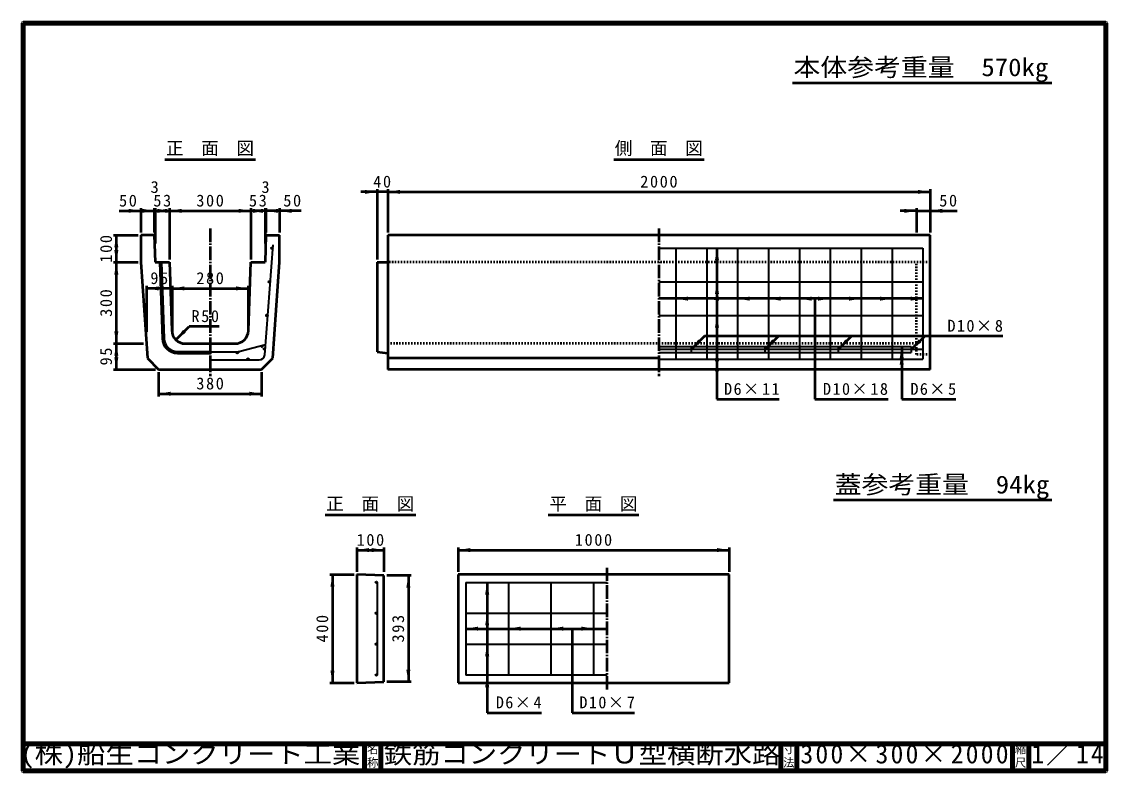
# Model space of a CAD drawing. Units: millimetres, scale not verified. Extents: x 100 to 4105, y 100 to 2870.
import ezdxf
from ezdxf.enums import TextEntityAlignment as Align

# ---------------------------------------------------------------- set-up
doc = ezdxf.new("R2010")
doc.units = ezdxf.units.MM
doc.header["$LTSCALE"] = 5
doc.linetypes.add('USER1', pattern=[2.2, 1, -1.2])
doc.linetypes.add('USER2', pattern=[13.4, 10, -1.2, 1, -1.2])
doc.layers.add('V-nasSTD', color=7, linetype='Continuous', lineweight=50)
doc.styles.add('ＭＳ ゴシック', font='')
doc.styles.get('ＭＳ ゴシック').set_extended_font_data('MS Gothic')

msp = doc.modelspace()

# ---------------------------------------------------------------- hatches: boundary and pattern name
at = {"layer": 'V-nasSTD'}
for points in [[(1366.061, 2234.495), (1411.061, 2241.995), (1366.061, 2249.495)], [(1496.061, 2249.495), (1451.061, 2241.995), (1496.061, 2234.495)], [(3406.061, 2234.495), (3451.061, 2241.995), (3406.061, 2249.495)], [(494.061, 2164.495), (539.061, 2171.995), (494.061, 2179.495)], [(544.061, 2164.495), (589.061, 2171.995), (544.061, 2179.495)], [(637.061, 2179.495), (592.061, 2171.995), (637.061, 2164.495)], [(600.061, 2164.495), (645.061, 2171.995), (600.061, 2179.495)], [(690.061, 2179.495), (645.061, 2171.995), (690.061, 2164.495)], [(900.061, 2164.495), (945.061, 2171.995), (900.061, 2179.495)], [(990.061, 2179.495), (945.061, 2171.995), (990.061, 2164.495)], [(953.061, 2164.495), (998.061, 2171.995), (953.061, 2179.495)], [(1046.061, 2179.495), (1001.061, 2171.995), (1046.061, 2164.495)], [(1096.061, 2164.495), (1051.061, 2171.995), (1096.061, 2179.495)], [(3356.061, 2164.495), (3401.061, 2171.995), (3356.061, 2179.495)], [(3496.061, 2179.495), (3451.061, 2171.995), (3496.061, 2164.495)], [(456.561, 2036.995), (449.061, 2081.995), (441.561, 2036.995)], [(441.561, 2026.995), (449.061, 1981.995), (456.561, 2026.995)], [(1026.549, 2033.766, 1), (1020.567, 2034.224, 0.41421), (1023.329, 2031.004, 0.41421)], [(2672.561, 1988.995), (2665.061, 2033.995), (2657.561, 1988.995)], [(456.561, 1936.995), (449.061, 1981.995), (441.561, 1936.995)], [(605.061, 1893.198), (560.061, 1885.698), (605.061, 1878.198)], [(610.061, 1878.198), (655.061, 1885.698), (610.061, 1893.198)], [(700.061, 1893.198), (655.061, 1885.698), (700.061, 1878.198)], [(890.061, 1878.198), (935.061, 1885.698), (890.061, 1893.198)], [(1017.067, 1909.766, 1), (1011.084, 1910.224, 0.41421), (1013.847, 1907.004, 0.41421)], [(2672.561, 1864.995), (2665.061, 1909.995), (2657.561, 1864.995)], [(2558.061, 1855.495), (2513.061, 1847.995), (2558.061, 1840.495)], [(2672.061, 1855.495), (2627.061, 1847.995), (2672.061, 1840.495)], [(2786.061, 1855.495), (2741.061, 1847.995), (2786.061, 1840.495)], [(2900.061, 1855.495), (2855.061, 1847.995), (2900.061, 1840.495)], [(3014.061, 1855.495), (2969.061, 1847.995), (3014.061, 1840.495)], [(3038.061, 1840.495), (3083.061, 1847.995), (3038.061, 1855.495)], [(3152.061, 1840.495), (3197.061, 1847.995), (3152.061, 1855.495)], [(3266.061, 1840.495), (3311.061, 1847.995), (3266.061, 1855.495)], [(3380.061, 1840.495), (3425.061, 1847.995), (3380.061, 1855.495)], [(1007.584, 1785.766, 1), (1001.602, 1786.224, 0.41421), (1004.364, 1783.004, 0.41421)], [(2672.561, 1740.995), (2665.061, 1785.995), (2657.561, 1740.995)], [(441.561, 1726.995), (449.061, 1681.995), (456.561, 1726.995)], [(695.177, 1733.179), (668.66, 1696.056), (705.783, 1722.572)], [(2596.205, 1697.503), (2569.689, 1660.38), (2606.812, 1686.897)], [(2868.577, 1697.503), (2842.061, 1660.38), (2879.184, 1686.897)], [(3138.577, 1697.503), (3112.061, 1660.38), (3149.184, 1686.897)], [(3408.577, 1697.503), (3382.061, 1660.38), (3419.184, 1686.897)], [(456.561, 1636.995), (449.061, 1681.995), (441.561, 1636.995)], [(795.061, 1651.995, -1), (795.061, 1645.995)], [(893.703, 1651.67, 0.41421), (892.385, 1647.637, 0.41421), (896.418, 1646.32, 1)], [(985.543, 1674.684, 0.41421), (983.321, 1671.069, 0.41421), (986.935, 1668.847, 1)], [(998.102, 1661.766, 1), (992.119, 1662.224, 0.41421), (994.882, 1659.004, 0.41421)], [(2672.561, 1616.995), (2665.061, 1661.995), (2657.561, 1616.995)], [(3354.061, 1626.765), (3346.561, 1671.765), (3339.061, 1626.765)], [(3354.061, 1603.995), (3346.561, 1648.995), (3339.061, 1603.995)], [(441.561, 1631.995), (449.061, 1586.995), (456.561, 1631.995)], [(795.061, 1627.995, -1), (795.061, 1621.995)], [(935.061, 1621.995, 1), (935.061, 1627.995, 1)], [(2672.561, 1579.995), (2665.061, 1624.995), (2657.561, 1579.995)], [(650.061, 1504.495), (605.061, 1496.995), (650.061, 1489.495)], [(940.061, 1489.495), (985.061, 1496.995), (940.061, 1504.495)], [(1381.489, 927.536), (1336.489, 920.036), (1381.489, 912.536)], [(1391.489, 912.536), (1436.489, 920.036), (1391.489, 927.536)], [(1754.689, 927.536), (1709.689, 920.036), (1754.689, 912.536)], [(2664.689, 912.536), (2709.689, 920.036), (2664.689, 927.536)], [(1253.989, 785.036), (1246.489, 830.036), (1238.989, 785.036)], [(1408.489, 798.036, 1), (1408.489, 804.036, 1)], [(1518.989, 781.536), (1526.489, 826.536), (1533.989, 781.536)], [(1809.689, 756.036), (1817.189, 801.036), (1824.689, 756.036)], [(1408.489, 684.036, 1), (1408.489, 690.036, 1)], [(1809.689, 642.036), (1817.189, 687.036), (1824.689, 642.036)], [(1783.689, 637.536), (1738.689, 630.036), (1783.689, 622.536)], [(1940.689, 637.536), (1895.689, 630.036), (1940.689, 622.536)], [(2097.689, 637.536), (2052.689, 630.036), (2097.689, 622.536)], [(2164.689, 622.536), (2209.689, 630.036), (2164.689, 637.536)], [(1408.489, 570.036, 1), (1408.489, 576.036, 1)], [(1809.689, 528.036), (1817.189, 573.036), (1824.689, 528.036)], [(1238.989, 475.036), (1246.489, 430.036), (1253.989, 475.036)], [(1408.489, 456.036, 1), (1408.489, 462.036, 1)], [(1533.989, 478.536), (1526.489, 433.536), (1518.989, 478.536)], [(1809.689, 414.036), (1817.189, 459.036), (1824.689, 414.036)]]:
    msp.add_hatch(color=256, dxfattribs=at).paths.add_polyline_path(points)

# ---------------------------------------------------------------- linework, layer by layer
at = {"layer": 'V-nasSTD', "lineweight": 100}
for p, q in [((105, 2865), (105, 105)), ((4100, 2865), (105, 2865)), ((4100, 105), (4100, 2865)), ((105, 205), (4100, 205)), ((1365, 205), (1365, 105)), ((1425, 205), (1425, 105)), ((2900, 205), (2900, 105)), ((2960, 205), (2960, 105)), ((3755, 205), (3755, 105)), ((3755, 205), (3755, 105)), ((3815, 205), (3815, 105)), ((105, 105), (4100, 105))]:
    msp.add_line(p, q, dxfattribs=at)
at = {"layer": 'V-nasSTD'}
for p, q in [((2943.5, 2645), (3900, 2645)), ((628.061, 2361.995), (962.061, 2361.995)), ((2284.061, 2361.995), (2618.061, 2361.995)), ((1411.061, 2251.995), (1411.061, 1991.995)), ((1451.061, 2251.995), (1451.061, 2091.995)), ((3451.061, 2251.995), (3451.061, 2091.995)), ((1411.061, 2241.995), (1351.061, 2241.995)), ((1451.061, 2241.995), (1411.061, 2241.995)), ((1451.061, 2241.995), (3451.061, 2241.995)), ((459.061, 2171.995), (539.061, 2171.995)), ((539.061, 2181.995), (539.061, 2091.995)), ((539.061, 2171.995), (589.061, 2171.995)), ((589.061, 2181.995), (589.061, 2091.995)), ((589.061, 2171.995), (592.061, 2171.995)), ((592.061, 2181.995), (592.061, 2051.995)), ((592.061, 2171.995), (645.061, 2171.995)), ((645.061, 2181.995), (645.061, 1991.995)), ((645.061, 2171.995), (945.061, 2171.995)), ((945.061, 2181.995), (945.061, 1991.995)), ((998.061, 2171.995), (945.061, 2171.995)), ((998.061, 2181.995), (998.061, 2051.995)), ((1001.061, 2171.995), (998.061, 2171.995)), ((1001.061, 2181.995), (1001.061, 2091.995)), ((1051.061, 2171.995), (1001.061, 2171.995)), ((1051.061, 2181.995), (1051.061, 2091.995)), ((1131.061, 2171.995), (1051.061, 2171.995)), ((3401.061, 2171.995), (3341.061, 2171.995)), ((3401.061, 2181.995), (3401.061, 2091.995)), ((3401.061, 2171.995), (3451.061, 2171.995)), ((3451.061, 2171.995), (3551.061, 2171.995)), ((439.061, 2081.995), (529.061, 2081.995)), ((449.061, 2081.995), (449.061, 1981.995)), ((539.061, 2081.995), (539.061, 1981.995)), ((589.061, 2081.995), (539.061, 2081.995)), ((589.061, 2081.995), (592.061, 1981.995)), ((1001.061, 2081.995), (998.061, 1981.995)), ((1001.061, 2081.995), (1051.061, 2081.995)), ((1051.061, 1981.995), (1051.061, 2081.995)), ((1451.061, 2081.995), (1451.061, 1586.995)), ((3451.061, 2081.995), (1451.061, 2081.995)), ((3451.061, 1586.995), (3451.061, 2081.995)), ((2665.061, 2033.995), (2665.061, 1476.995)), ((439.061, 1981.995), (529.061, 1981.995)), ((449.061, 1981.995), (449.061, 1681.995)), ((539.061, 1981.995), (563.824, 1628.232)), ((592.061, 1981.995), (645.061, 1981.995)), ((610.061, 1981.995), (619.455, 1700.163)), ((615.061, 1981.995), (624.45, 1700.329)), ((645.061, 1981.995), (653.45, 1730.329)), ((936.672, 1730.329), (945.061, 1981.995)), ((945.061, 1981.995), (998.061, 1981.995)), ((1026.297, 1628.232), (1051.061, 1981.995)), ((1411.061, 1981.995), (1411.061, 1651.995)), ((1411.061, 1981.995), (1451.061, 1981.995)), ((560.061, 1895.698), (560.061, 1725.698)), ((655.061, 1885.698), (560.061, 1885.698)), ((655.061, 1895.698), (655.061, 1725.698)), ((655.061, 1885.698), (935.061, 1885.698)), ((935.061, 1895.698), (935.061, 1725.698)), ((3425.061, 1847.995), (2451.061, 1847.995)), ((3026.061, 1847.995), (3026.061, 1476.995)), ((668.66, 1696.056), (718.158, 1745.553)), ((828.158, 1745.553), (718.158, 1745.553)), ((2619.186, 1709.878), (2569.689, 1660.38)), ((3719.186, 1709.878), (2619.186, 1709.878)), ((2891.558, 1709.878), (2842.061, 1660.38)), ((3161.558, 1709.878), (3112.061, 1660.38)), ((3431.558, 1709.878), (3382.061, 1660.38)), ((439.061, 1681.995), (549.061, 1681.995)), ((449.061, 1681.995), (449.061, 1586.995)), ((674.422, 1651.995), (795.061, 1651.995)), ((674.425, 1646.995), (795.061, 1646.995)), ((703.422, 1681.995), (886.7, 1681.995)), ((1411.061, 1651.995), (1451.061, 1646.995)), ((3346.561, 1671.765), (3346.561, 1476.995)), ((563.824, 1628.232), (605.061, 1586.995)), ((985.061, 1586.995), (1026.297, 1628.232)), ((2451.061, 1628.232), (1451.061, 1628.232)), ((439.061, 1586.995), (594.061, 1586.995)), ((605.061, 1586.995), (985.061, 1586.995)), ((605.061, 1576.995), (605.061, 1486.995)), ((985.061, 1576.995), (985.061, 1486.995)), ((3451.061, 1586.995), (1451.061, 1586.995)), ((605.061, 1496.995), (985.061, 1496.995)), ((2665.061, 1476.995), (2895.061, 1476.995)), ((3026.061, 1476.995), (3296.061, 1476.995)), ((3346.561, 1476.995), (3546.561, 1476.995)), ((3095.5, 1105), (3900, 1105)), ((1219.489, 1050.036), (1553.489, 1050.036)), ((2042.689, 1050.036), (2376.689, 1050.036)), ((1336.489, 930.036), (1336.489, 840.036)), ((1436.489, 930.036), (1436.489, 840.036)), ((1709.689, 930.036), (1709.689, 840.036)), ((2709.689, 930.036), (2709.689, 840.036)), ((1336.489, 920.036), (1436.489, 920.036)), ((1709.689, 920.036), (2709.689, 920.036)), ((1236.489, 830.036), (1326.489, 830.036)), ((1246.489, 830.036), (1246.489, 430.036)), ((1336.489, 830.036), (1336.489, 430.036)), ((1436.489, 826.536), (1336.489, 830.036)), ((1436.489, 433.536), (1436.489, 826.536)), ((1536.489, 826.536), (1446.489, 826.536)), ((1526.489, 826.536), (1526.489, 433.536)), ((1709.689, 830.036), (1709.689, 430.036)), ((2709.689, 830.036), (1709.689, 830.036)), ((1817.189, 801.036), (1817.189, 320.036)), ((2709.689, 430.036), (2709.689, 830.036)), ((1738.689, 630.036), (2259.689, 630.036)), ((2131.189, 630.036), (2131.189, 320.036)), ((1236.489, 430.036), (1326.489, 430.036)), ((1336.489, 430.036), (1436.489, 433.536)), ((1536.489, 433.536), (1446.489, 433.536)), ((1709.689, 430.036), (2709.689, 430.036)), ((1817.189, 320.036), (2017.189, 320.036)), ((2131.189, 320.036), (2361.189, 320.036))]:
    msp.add_line(p, q, dxfattribs=at)
at = {"layer": 'V-nasSTD', "linetype": 'USER2'}
for p, q in [((795.061, 2106.995), (795.061, 1561.995)), ((2451.061, 2106.995), (2451.061, 1561.995)), ((2259.689, 405.036), (2259.689, 855.036))]:
    msp.add_line(p, q, dxfattribs=at)
at = {"layer": 'V-nasSTD', "lineweight": 35}
for p, q in [((996.473, 1640.47), (1027.561, 2046.995)), ((2451.061, 2033.995), (3425.061, 2033.995)), ((2513.061, 2033.995), (2513.061, 1624.995)), ((2627.061, 2033.995), (2627.061, 1624.995)), ((2741.061, 2033.995), (2741.061, 1624.995)), ((2855.061, 2033.995), (2855.061, 1624.995)), ((2969.061, 2033.995), (2969.061, 1624.995)), ((3083.061, 2033.995), (3083.061, 1624.995)), ((3197.061, 2033.995), (3197.061, 1624.995)), ((3311.061, 2033.995), (3311.061, 1624.995)), ((3425.061, 2033.995), (3425.061, 1624.995)), ((2451.061, 1909.995), (3425.061, 1909.995)), ((2451.061, 1785.995), (3425.061, 1785.995)), ((795.061, 1651.995), (893.538, 1651.995)), ((906.365, 1653.668), (999.37, 1678.354)), ((2451.061, 1671.765), (3382.061, 1671.765)), ((2451.061, 1661.995), (3425.061, 1661.995)), ((2451.061, 1648.995), (3382.061, 1648.995)), ((2569.689, 1671.765), (2569.689, 1648.995)), ((2842.061, 1671.765), (2842.061, 1648.995)), ((3112.061, 1671.765), (3112.061, 1648.995)), ((3382.061, 1671.765), (3382.061, 1648.995)), ((795.061, 1621.995), (976.532, 1621.995)), ((2451.061, 1624.995), (3425.061, 1624.995)), ((1411.489, 801.036), (1411.489, 459.036)), ((1738.689, 801.036), (2259.689, 801.036)), ((1738.689, 801.036), (1738.689, 459.036)), ((1895.689, 801.036), (1895.689, 459.036)), ((2052.689, 801.036), (2052.689, 459.036)), ((2209.689, 801.036), (2209.689, 459.036)), ((1738.689, 687.036), (2259.689, 687.036)), ((1738.689, 573.036), (2259.689, 573.036)), ((2259.689, 459.036), (1738.689, 459.036))]:
    msp.add_line(p, q, dxfattribs=at)
at = {"layer": 'V-nasSTD', "linetype": 'USER1'}
for p, q in [((3451.061, 1981.995), (1451.061, 1981.995)), ((3401.061, 1641.995), (3401.061, 1981.995)), ((3401.061, 1681.995), (1451.061, 1681.995)), ((3451.061, 1641.995), (3401.061, 1641.995))]:
    msp.add_line(p, q, dxfattribs=at)
at = {"layer": 'V-nasSTD', "lineweight": 13}
msp.add_lwpolyline([(100, 100), (100, 2870), (4105, 2870), (4105, 100)], close=True, dxfattribs=at)
at = {"layer": 'V-nasSTD', "lineweight": 35}
for centre in [(1023.558, 2033.995), (1014.075, 1909.995), (1004.593, 1785.995), (895.061, 1648.995), (986.239, 1671.765), (995.111, 1661.995), (935.061, 1624.995), (1408.489, 801.036), (1408.489, 687.036), (1408.489, 573.036), (1408.489, 459.036)]:
    msp.add_circle(centre, 3, dxfattribs=at)
at = {"layer": 'V-nasSTD'}
for centre, radius, start, end in [((703.422, 1731.995), 50, 181.90915, 270), ((886.7, 1731.995), 50, 270, 358.09085), ((674.425, 1701.995), 55, 181.90915, 270), ((674.422, 1701.995), 50, 181.90915, 270)]:
    msp.add_arc(centre, radius, start, end, dxfattribs=at)
at = {"layer": 'V-nasSTD', "lineweight": 35}
for centre, radius, end in [((795.061, 1648.995), 3, 90), ((893.538, 1701.995), 50, 284.86457), ((795.061, 1624.995), 3, 90), ((976.532, 1641.995), 20, 355.62707)]:
    msp.add_arc(centre, radius, 270, end, dxfattribs=at)

# ---------------------------------------------------------------- texts
at = {"layer": 'V-nasSTD', "style": 'ＭＳ ゴシック', "width": 1.1}
for s, height, p in [('本体参考重量\u3000570kg', 65.98, (2947.5, 2735)), ('蓋参考重量\u300094kg', 65.98, (3099.5, 1195)), ('(株)船生コンクリート工業', 69.65, (95.36, 202.55)), ('鉄筋コンクリートＵ型横断水路', 69.65, (1435.75, 202.47))]:
    msp.add_text(s, height=height, dxfattribs=at).set_placement(p, align=Align.TOP_LEFT)
at = {"layer": 'V-nasSTD', "style": 'ＭＳ ゴシック'}
for s, height, p in [('正\u3000面\u3000図', 47.65, (632.057, 2426.995)), ('側\u3000面\u3000図', 47.65, (2288.057, 2426.995)), ('3', 43.99, (575.561, 2281.991)), ('3', 43.99, (984.561, 2281.991)), ('正\u3000面\u3000図', 47.65, (1223.485, 1115.036)), ('平\u3000面\u3000図', 47.65, (2046.685, 1115.036)), ('名', 30.79, (1373.982, 200.999)), ('寸', 30.79, (2908.982, 200.999)), ('縮', 30.79, (3763.982, 200.999)), ('称', 30.79, (1373.976, 151.01)), ('法', 30.79, (2908.976, 151.01)), ('尺', 30.79, (3763.976, 151.01))]:
    msp.add_text(s, height=height, dxfattribs=at).set_placement(p, align=Align.TOP_LEFT)
at = {"layer": 'V-nasSTD', "attachment_point": 1, "style": 'ＭＳ ゴシック'}
for s, insert, char_height in [('\\T1.2;40', (1396.915, 2301.995), 43.99), ('\\T1.2;2000', (2381.955, 2301.995), 43.99), ('\\T1.2;50', (459.061, 2231.89), 43.99), ('\\T1.2;53', (585.561, 2231.995), 43.99), ('\\T1.2;300', (744.074, 2231.995), 43.99), ('\\T1.2;53', (938.308, 2231.995), 43.99), ('\\T1.2;50', (1065.061, 2231.995), 43.99), ('\\T1.2;50', (3485.061, 2231.995), 43.99), ('\\T1.2;95', (574.561, 1945.698), 43.99), ('\\T1.2;280', (744.074, 1945.698), 43.99), ('\\T1.2;R50', (726.158, 1805.553), 43.99), ('\\T1.17;D10×8', (3515.186, 1769.878), 43.99), ('\\T1.2;380', (744.074, 1556.995), 43.99), ('\\T1.17;D6×11', (2691.061, 1536.995), 43.99), ('\\T1.17;D10×18', (3056.061, 1536.995), 43.99), ('\\T1.16;D6×5', (3378.561, 1536.995), 43.99), ('\\T1.2;100', (1335.502, 980.036), 43.99), ('\\T1.2;1000', (2140.584, 980.036), 43.99), ('\\T1.16;D6×4', (1849.189, 380.036), 43.99), ('\\T1.17;D10×7', (2157.189, 380.036), 43.99), ('\\T1.17;300×300×2000', (2972.75, 202.47), 69.65), ('\\T1.16;1／14', (3824.5, 202.582), 69.65)]:
    msp.add_mtext(s, dxfattribs=dict(at, insert=insert, char_height=char_height))
at = {"layer": 'V-nasSTD', "char_height": 43.99, "attachment_point": 1, "rotation": 90, "style": 'ＭＳ ゴシック'}
for s, insert in [('\\T1.2;100', (389.061, 1981.008)), ('\\T1.2;300', (389.061, 1781.008)), ('\\T1.2;95', (389.061, 1601.495)), ('\\T1.2;400', (1186.489, 579.049)), ('\\T1.2;393', (1466.489, 579.049))]:
    msp.add_mtext(s, dxfattribs=dict(at, insert=insert))

doc.saveas('drawing.dxf')
